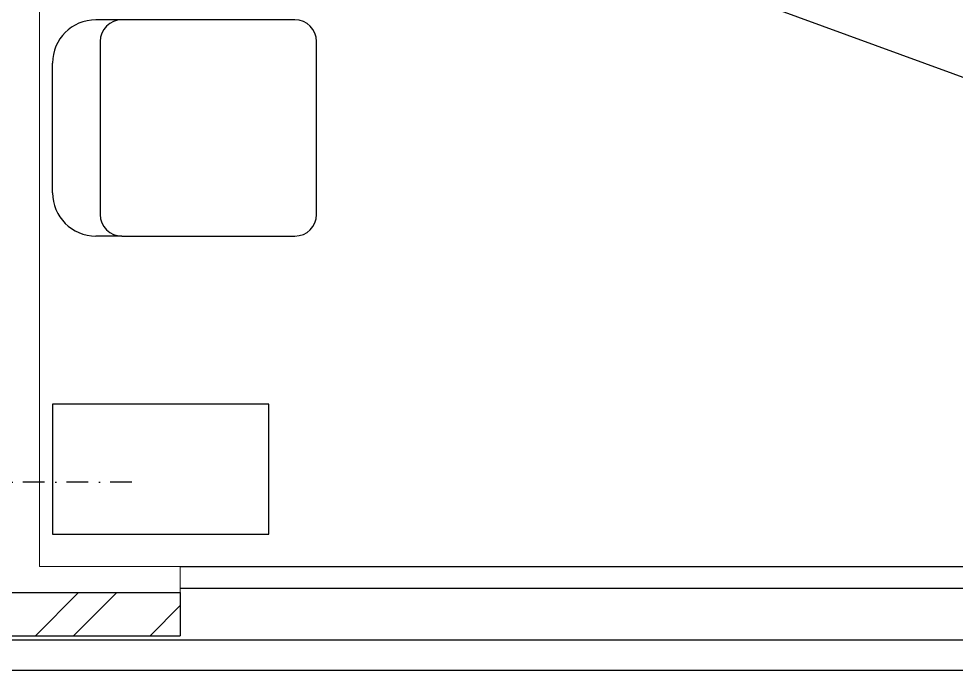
# Model space of a CAD drawing. Header units: inches. Extents: x 567429 to 582707, y 126347 to 133675.
# Drawn here: x 579080.7 to 579297.3, y 128996.8 to 129147.5 of the extents above; entities that cross this region are included whole.
import ezdxf

# ---------------------------------------------------------------- set-up
doc = ezdxf.new("R2010")
doc.units = ezdxf.units.IN
doc.header["$MEASUREMENT"] = 0
doc.linetypes.add('DASHDOT2', pattern=[0.5, 0.25, -0.125, 0, -0.125])
for name, color, linetype in [('hatch lika', 1, 'Continuous'), ('mobl', 11, 'Continuous'), ('SOTOON', 2, 'Continuous'), ('SOUND WIRE', 4, 'Continuous'), ('wall kanaf', 4, 'Continuous'), ('wall lika', 1, 'Continuous'), ('win', 1, 'Continuous')]:
    doc.layers.add(name, color=color, linetype=linetype)

msp = doc.modelspace()

# ---------------------------------------------------------------- linework, layer by layer
at = {"layer": 'hatch lika', "color": 15}
for p, q in [((579084.52, 129004.79), (579094.52, 129014.79)), ((579093.36, 129004.79), (579103.36, 129014.79)), ((579111.03, 129004.79), (579117.99, 129011.74))]:
    msp.add_line(p, q, dxfattribs=at)
at = {"layer": 'mobl', "color": 15}
for p, q in [((579104.49, 129147.2), (579098.49, 129147.2)), ((579144.49, 129147.2), (579104.49, 129147.2)), ((579099.49, 129142.2), (579099.49, 129102.2)), ((579149.49, 129102.2), (579149.49, 129142.2)), ((579088.49, 129107.2), (579088.49, 129137.2)), ((579104.49, 129097.2), (579098.49, 129097.2)), ((579104.49, 129097.2), (579144.49, 129097.2)), ((579088.49, 129058.29), (579088.49, 129028.29)), ((579138.49, 129058.29), (579088.49, 129058.29)), ((579138.49, 129028.29), (579138.49, 129058.29)), ((579088.49, 129028.29), (579138.49, 129028.29))]:
    msp.add_line(p, q, dxfattribs=at)
for centre, radius, start, end in [((579098.49, 129137.2), 10, 90, 180), ((579104.49, 129142.2), 5, 90, 180), ((579144.49, 129142.2), 5, 0, 90), ((579098.49, 129107.2), 10, 180, 270), ((579104.49, 129102.2), 5, 180, 270), ((579144.49, 129102.2), 5, 270, 0)]:
    msp.add_arc(centre, radius, start, end, dxfattribs=at)
at = {"layer": 'SOTOON', "color": 15, "linetype": 'DASHDOT2', "ltscale": 20}
msp.add_line((579106.82, 129040.29), (578979.16, 129040.29), dxfattribs=at)
msp.add_line((579106.82, 129040.29), (578979.16, 129040.29), dxfattribs=at)
msp.add_line((579106.82, 129040.29), (578979.16, 129040.29), dxfattribs=at)
at = {"layer": 'SOUND WIRE'}
msp.add_line((578730.59, 129341.89, 0), (579377.7, 129105.05, 0), dxfattribs=at)
at = {"layer": 'wall kanaf', "color": 15, "lineweight": 20, "ltscale": 0.1}
for p, q in [((579085.49, 129020.79), (579085.49, 129535.29)), ((579085.49, 129020.79), (579117.99, 129020.79)), ((579117.99, 129020.79), (579117.99, 129014.79))]:
    msp.add_line(p, q, dxfattribs=at)
at = {"layer": 'wall lika', "color": 15}
for p, q in [((579072.99, 129014.79, 0), (579117.99, 129014.79, 0)), ((579117.99, 129014.79), (579117.99, 129004.79)), ((578967.99, 129004.79), (579117.99, 129004.79))]:
    msp.add_line(p, q, dxfattribs=at)
at = {"layer": 'win', "color": 15}
for p, q in [((579117.99, 129020.79), (579317.99, 129020.79)), ((579117.99, 129015.79), (579317.99, 129015.79)), ((577717.99, 129003.79, 0), (581067.99, 129003.79, 0)), ((577717.99, 128996.79, 0), (581067.99, 128996.79, 0))]:
    msp.add_line(p, q, dxfattribs=at)

doc.saveas('drawing.dxf')
